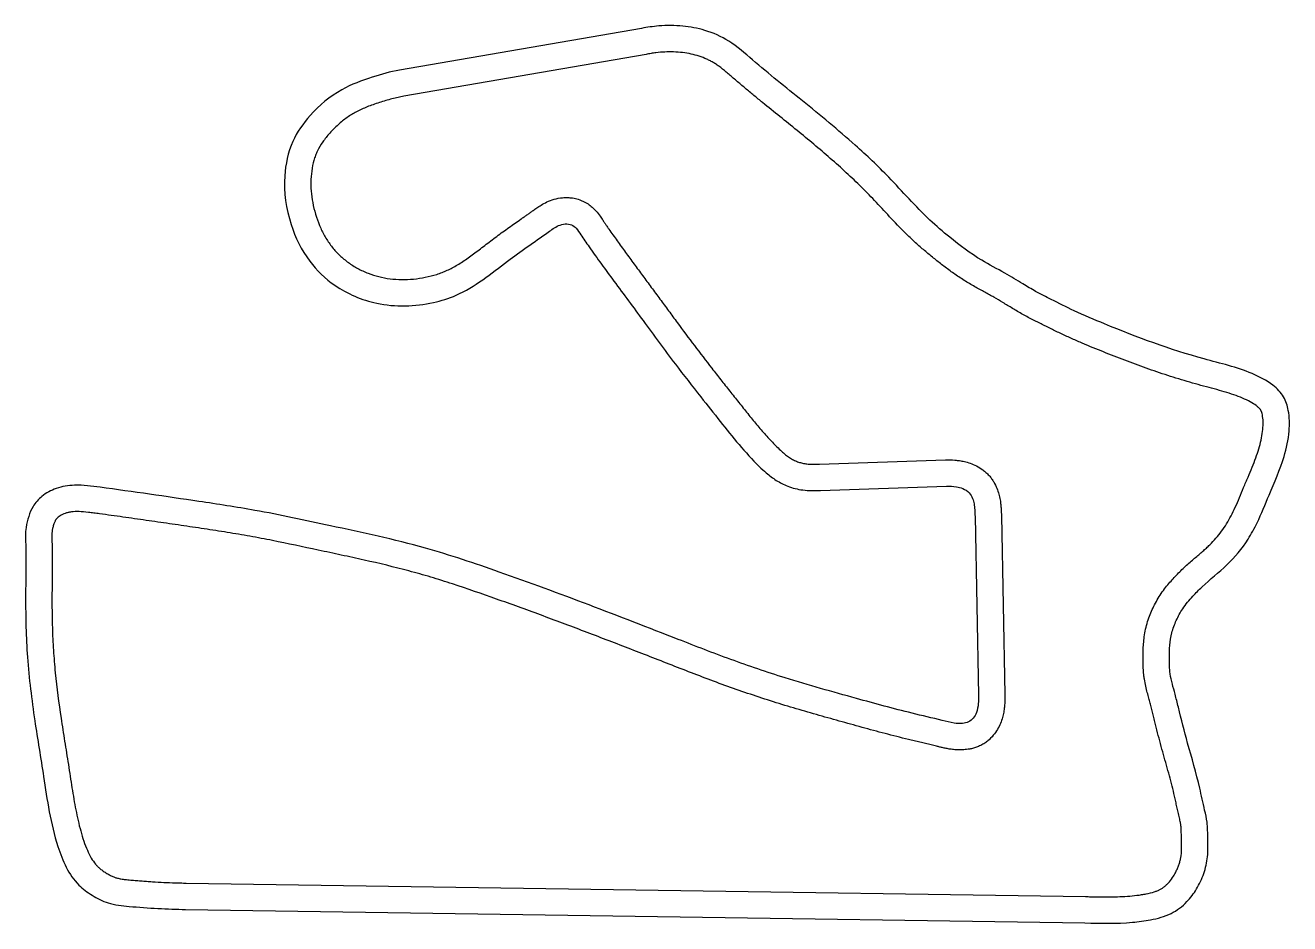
# Model space of a CAD drawing. Header units: centimetres. Extents: x 0 to 91.4, y -0.1 to 64.8.
import ezdxf

# ---------------------------------------------------------------- set-up
doc = ezdxf.new("R2010")
doc.units = ezdxf.units.CM
doc.header["$MEASUREMENT"] = 0
doc.layers.add('road_america v2_0', color=7, linetype='Continuous')

msp = doc.modelspace()

# ---------------------------------------------------------------- linework, layer by layer
at = {"layer": 'road_america v2_0'}
for p, q in [((44.592, 64.627), (27.089, 61.604)), ((44.916, 62.75), (27.414, 59.727)), ((57.451, 33.142), (66.565, 33.458)), ((57.517, 31.238), (66.631, 31.554)), ((68.698, 29.37), (68.943, 16.468)), ((70.603, 29.406), (70.848, 16.504)), ((11.664, 2.882), (76.671, 1.905)), ((11.635, 0.977), (76.642, 0))]:
    msp.add_line(p, q, dxfattribs=at)
for points, knots in [([(76.642, 0), (77.789, -0.017), (79.379, -0.066), (81.464, 0.212), (82.873, 0.582), (83.998, 1.433), (84.761, 2.46), (85.267, 3.563), (85.57, 4.808), (85.507, 6.054), (85.524, 7.188), (85.235, 8.392), (84.838, 10.315), (84.114, 12.77), (83.52, 15.035), (83.126, 16.705), (82.761, 17.874), (82.735, 19.368), (82.787, 20.696), (83.228, 21.87), (83.72, 22.777), (84.385, 23.56), (85.436, 24.635), (86.967, 25.797), (88.296, 27.395), (89.233, 29.144), (90.04, 31.166), (91.002, 33.314), (91.451, 35.403), (91.434, 36.882), (91.058, 38.075), (90.12, 39.025), (88.175, 40.02), (83.939, 41.004), (79.663, 42.59), (76.014, 44.129), (74.376, 44.959), (73.129, 45.581), (72.029, 46.245), (70.749, 47.027), (68.878, 47.975), (67.099, 49.323), (64.804, 51.277), (62.724, 53.693), (59.66, 56.583), (56.311, 59.336), (53.227, 61.786), (51.041, 63.74), (49.269, 64.525), (47.537, 64.837), (45.991, 64.852), (45.005, 64.698), (44.592, 64.627)], [0, 0, 0, 0, 0.033471, 0.046404, 0.061588, 0.075498, 0.086701, 0.098758, 0.110846, 0.123755, 0.135107, 0.14389, 0.159838, 0.192637, 0.218716, 0.228332, 0.242937, 0.254225, 0.271935, 0.281313, 0.290672, 0.302018, 0.311224, 0.334655, 0.358077, 0.371335, 0.392592, 0.421777, 0.44003, 0.454664, 0.464647, 0.475786, 0.492629, 0.527997, 0.602497, 0.625917, 0.643854, 0.656234, 0.666688, 0.681431, 0.700156, 0.727951, 0.746474, 0.788309, 0.820944, 0.869686, 0.915077, 0.936454, 0.954991, 0.970875, 0.987725, 1, 1, 1, 1]), ([(76.671, 1.905), (76.806, 1.903), (77.078, 1.898), (77.608, 1.889), (78.254, 1.882), (78.999, 1.89), (79.714, 1.923), (80.286, 1.979), (80.733, 2.044), (81.182, 2.124), (81.575, 2.219), (81.883, 2.329), (82.064, 2.414), (82.243, 2.52), (82.421, 2.652), (82.593, 2.805), (82.806, 3.033), (83.005, 3.307), (83.182, 3.619), (83.301, 3.865), (83.406, 4.125), (83.495, 4.394), (83.561, 4.65), (83.604, 4.891), (83.623, 5.113), (83.629, 5.415), (83.622, 5.719), (83.616, 5.996), (83.612, 6.293), (83.609, 6.606), (83.599, 6.857), (83.584, 7.014), (83.563, 7.157), (83.524, 7.356), (83.47, 7.593), (83.407, 7.866), (83.333, 8.202), (83.248, 8.594), (83.136, 9.102), (82.993, 9.705), (82.799, 10.448), (82.591, 11.202), (82.375, 11.97), (82.156, 12.757), (81.943, 13.546), (81.772, 14.207), (81.639, 14.737), (81.541, 15.138), (81.447, 15.528), (81.357, 15.894), (81.265, 16.235), (81.153, 16.638), (81.036, 17.093), (80.949, 17.522), (80.897, 17.897), (80.863, 18.253), (80.847, 18.588), (80.842, 18.902), (80.842, 19.124), (80.844, 19.34), (80.849, 19.644), (80.865, 20.04), (80.91, 20.547), (80.991, 21.079), (81.127, 21.643), (81.305, 22.166), (81.507, 22.647), (81.734, 23.109), (82, 23.574), (82.311, 24.03), (82.629, 24.432), (82.944, 24.792), (83.249, 25.12), (83.571, 25.448), (83.911, 25.772), (84.246, 26.071), (84.676, 26.44), (85.074, 26.774), (85.429, 27.089), (85.748, 27.39), (86.122, 27.787), (86.53, 28.295), (86.884, 28.821), (87.207, 29.398), (87.513, 30.032), (87.809, 30.718), (88.061, 31.327), (88.274, 31.837), (88.484, 32.331), (88.734, 32.925), (89.001, 33.607), (89.22, 34.258), (89.386, 34.892), (89.493, 35.51), (89.534, 36.103), (89.506, 36.519), (89.446, 36.813), (89.404, 36.941), (89.374, 37.009), (89.359, 37.037), (89.339, 37.068), (89.292, 37.129), (89.198, 37.228), (88.967, 37.421), (88.458, 37.746), (87.427, 38.171), (86.252, 38.511), (85.228, 38.782), (84.15, 39.076), (82.823, 39.479), (80.73, 40.183), (78.937, 40.865), (77.426, 41.476), (76.67, 41.787), (75.906, 42.114), (75.135, 42.46), (74.373, 42.828), (73.643, 43.194), (73.053, 43.488), (72.547, 43.748), (72.153, 43.959), (71.765, 44.182), (71.4, 44.399), (71.053, 44.61), (70.602, 44.883), (70.167, 45.143), (69.745, 45.38), (69.406, 45.565), (69.05, 45.757), (68.678, 45.962), (68.292, 46.182), (67.769, 46.502), (67.151, 46.918), (66.446, 47.438), (65.778, 47.966), (65.131, 48.499), (64.481, 49.062), (63.624, 49.862), (62.65, 50.877), (61.565, 52.06), (60.514, 53.145), (59.398, 54.204), (58.241, 55.237), (57.051, 56.252), (55.834, 57.256), (54.599, 58.253), (53.556, 59.092), (52.717, 59.777), (52.087, 60.299), (51.561, 60.744), (51.145, 61.104), (50.854, 61.355), (50.577, 61.587), (50.313, 61.795), (50.06, 61.979), (49.822, 62.133), (49.572, 62.274), (49.223, 62.445), (48.762, 62.624), (48.183, 62.779), (47.561, 62.88), (46.911, 62.931), (46.27, 62.928), (45.748, 62.879), (45.342, 62.82), (45.102, 62.782), (44.978, 62.761), (44.916, 62.75)], [0, 0, 0, 0, 0.003906, 0.007812, 0.015625, 0.023438, 0.03125, 0.039062, 0.042969, 0.046875, 0.054688, 0.058594, 0.0625, 0.066406, 0.070312, 0.074219, 0.078125, 0.085938, 0.089844, 0.09375, 0.097656, 0.101562, 0.105469, 0.109375, 0.113281, 0.117188, 0.121094, 0.123047, 0.125, 0.128906, 0.132812, 0.134766, 0.136719, 0.140625, 0.142578, 0.144531, 0.148438, 0.152344, 0.15625, 0.164062, 0.171875, 0.179688, 0.1875, 0.195312, 0.203125, 0.210938, 0.214844, 0.21875, 0.222656, 0.226562, 0.230469, 0.234375, 0.238281, 0.242188, 0.244141, 0.246094, 0.25, 0.251953, 0.253906, 0.255859, 0.257812, 0.261719, 0.265625, 0.269531, 0.273438, 0.277344, 0.28125, 0.285156, 0.289062, 0.292969, 0.296875, 0.300781, 0.304688, 0.308594, 0.3125, 0.316406, 0.320312, 0.328125, 0.332031, 0.335938, 0.34375, 0.351562, 0.359375, 0.367188, 0.375, 0.382812, 0.390625, 0.394531, 0.398438, 0.40625, 0.414062, 0.421875, 0.429688, 0.4375, 0.445312, 0.453125, 0.457031, 0.460938, 0.462891, 0.464844, 0.466797, 0.46875, 0.472656, 0.476562, 0.484375, 0.5, 0.515625, 0.523438, 0.53125, 0.546875, 0.5625, 0.59375, 0.601562, 0.609375, 0.617188, 0.625, 0.632812, 0.640625, 0.648438, 0.652344, 0.65625, 0.660156, 0.664062, 0.667969, 0.671875, 0.679688, 0.683594, 0.6875, 0.691406, 0.695312, 0.699219, 0.703125, 0.710938, 0.71875, 0.726562, 0.734375, 0.742188, 0.75, 0.765625, 0.78125, 0.796875, 0.8125, 0.828125, 0.84375, 0.859375, 0.875, 0.890625, 0.898438, 0.90625, 0.914062, 0.917969, 0.921875, 0.925781, 0.929688, 0.933594, 0.9375, 0.941406, 0.945312, 0.953125, 0.960938, 0.96875, 0.976562, 0.984375, 0.992188, 0.996094, 0.998047, 1, 1, 1, 1]), ([(27.089, 61.604), (26.433, 61.491), (25.003, 61.097), (22.691, 60.234), (20.705, 58.578), (19.193, 56.429), (18.605, 53.639), (19.041, 50.594), (20.381, 47.838), (22.536, 45.776), (25.662, 44.454), (28.8, 44.536), (32.093, 45.571), (34.18, 47.286), (36.346, 48.87), (37.583, 49.704), (38.46, 50.358), (39.063, 50.529), (39.539, 50.475), (39.923, 50.154), (40.289, 49.582), (41.179, 48.295), (42.689, 46.234), (44.782, 43.416), (46.837, 40.599), (48.721, 38.19), (50.702, 35.699), (52.217, 33.802), (53.653, 32.459), (54.326, 31.948), (55.207, 31.494), (56.292, 31.225), (57.098, 31.224), (57.517, 31.238)], [0, 0, 0, 0, 0.030043, 0.065542, 0.109406, 0.143052, 0.180973, 0.233397, 0.277599, 0.315141, 0.364049, 0.425032, 0.450597, 0.516973, 0.542943, 0.57049, 0.583746, 0.591154, 0.598012, 0.604105, 0.612719, 0.628271, 0.67393, 0.726635, 0.784824, 0.829462, 0.862973, 0.926904, 0.93727, 0.950616, 0.96446, 0.981189, 1, 1, 1, 1]), ([(27.414, 59.727), (27.344, 59.715), (27.205, 59.689), (26.92, 59.629), (26.555, 59.54), (26.105, 59.413), (25.481, 59.219), (24.743, 58.961), (24.1, 58.671), (23.643, 58.411), (23.191, 58.114), (22.759, 57.768), (22.351, 57.379), (21.959, 56.962), (21.525, 56.417), (21.207, 55.876), (21.021, 55.443), (20.865, 54.972), (20.732, 54.329), (20.654, 53.226), (20.803, 51.827), (21.258, 50.436), (21.771, 49.455), (22.225, 48.802), (22.767, 48.213), (23.387, 47.698), (24.071, 47.268), (24.815, 46.924), (25.602, 46.673), (26.684, 46.471), (27.825, 46.459), (28.966, 46.631), (29.66, 46.809), (30.178, 46.99), (30.664, 47.196), (31.28, 47.527), (32.045, 48.032), (32.841, 48.623), (33.54, 49.163), (34.125, 49.602), (34.564, 49.925), (35.006, 50.243), (35.453, 50.557), (35.816, 50.808), (36.1, 51.005), (36.309, 51.151), (36.481, 51.272), (36.617, 51.368), (36.716, 51.44), (36.821, 51.516), (36.987, 51.635), (37.238, 51.807), (37.626, 52.033), (38.116, 52.245), (38.61, 52.369), (39.054, 52.411), (39.415, 52.404), (39.807, 52.346), (40.161, 52.239), (40.45, 52.106), (40.703, 51.961), (40.963, 51.769), (41.203, 51.544), (41.452, 51.266), (41.627, 51.022), (41.751, 50.835), (41.818, 50.732), (41.885, 50.632), (41.976, 50.497), (42.091, 50.327), (42.282, 50.052), (42.528, 49.701), (42.826, 49.283), (43.128, 48.864), (43.433, 48.445), (43.74, 48.025), (44.152, 47.464), (44.671, 46.762), (45.296, 45.917), (45.922, 45.071), (46.549, 44.22), (47.377, 43.093), (48.407, 41.702), (49.457, 40.341), (50.317, 39.248), (50.966, 38.428), (51.619, 37.608), (52.271, 36.787), (52.912, 36), (53.557, 35.251), (54.099, 34.671), (54.549, 34.227), (54.964, 33.85), (55.346, 33.572), (55.725, 33.376), (56.002, 33.27), (56.308, 33.193), (56.622, 33.149), (56.94, 33.134), (57.222, 33.135), (57.375, 33.14), (57.451, 33.142)], [0, 0, 0, 0, 0.003906, 0.007812, 0.015625, 0.023438, 0.03125, 0.046875, 0.0625, 0.070312, 0.078125, 0.09375, 0.101562, 0.109375, 0.125, 0.140625, 0.148438, 0.15625, 0.171875, 0.1875, 0.21875, 0.25, 0.265625, 0.28125, 0.296875, 0.3125, 0.328125, 0.34375, 0.359375, 0.375, 0.40625, 0.421875, 0.4375, 0.445312, 0.453125, 0.46875, 0.484375, 0.5, 0.515625, 0.523438, 0.53125, 0.539062, 0.546875, 0.554688, 0.558594, 0.5625, 0.566406, 0.568359, 0.570312, 0.572266, 0.574219, 0.578125, 0.582031, 0.585938, 0.589844, 0.591797, 0.59375, 0.595703, 0.597656, 0.598633, 0.599609, 0.601562, 0.603516, 0.605469, 0.609375, 0.611328, 0.613281, 0.615234, 0.617188, 0.621094, 0.625, 0.632812, 0.640625, 0.648438, 0.65625, 0.664062, 0.671875, 0.6875, 0.703125, 0.71875, 0.734375, 0.75, 0.78125, 0.8125, 0.828125, 0.84375, 0.859375, 0.875, 0.890625, 0.90625, 0.921875, 0.929688, 0.9375, 0.953125, 0.960938, 0.96875, 0.976562, 0.984375, 0.992188, 0.996094, 1, 1, 1, 1]), ([(66.565, 33.458), (66.791, 33.466), (67.131, 33.456), (67.526, 33.408), (67.749, 33.371), (67.995, 33.321), (68.342, 33.227), (68.805, 33.034), (69.189, 32.798), (69.491, 32.551), (69.713, 32.327), (69.902, 32.09), (70.106, 31.778), (70.289, 31.4), (70.432, 30.974), (70.519, 30.568), (70.563, 30.211), (70.59, 29.829), (70.599, 29.58), (70.603, 29.406)], [0, 0, 0, 0, 0.125, 0.1875, 0.21875, 0.25, 0.3125, 0.375, 0.4375, 0.46875, 0.5, 0.53125, 0.5625, 0.625, 0.6875, 0.75, 0.8125, 0.875, 1, 1, 1, 1]), ([(68.943, 16.468), (68.951, 16.064), (68.957, 15.295), (68.401, 14.508), (67.738, 14.391), (67.093, 14.428), (65.89, 14.748), (63.522, 15.284), (59.735, 16.324), (55.342, 17.549), (51.053, 18.997), (44.214, 21.673), (36.911, 24.494), (28.537, 27.329), (22.578, 28.583), (17.135, 29.771), (11.565, 30.613), (7.236, 31.235), (3.778, 31.701), (2.314, 31.471), (1.267, 30.908), (0.595, 30.167), (0.273, 29.366), (0.035, 28.452), (0.119, 26.489), (0.036, 23.372), (0.133, 19.102), (0.678, 14.785), (1.447, 10.22), (2.006, 6.149), (3.351, 3.095), (4.878, 1.959), (6.093, 1.344), (8.395, 1.105), (10.355, 0.996), (11.635, 0.977)], [0, 0, 0, 0, 0.011763, 0.019918, 0.024198, 0.029629, 0.037701, 0.058325, 0.096582, 0.145772, 0.183915, 0.221175, 0.347993, 0.399585, 0.464339, 0.515472, 0.553027, 0.619331, 0.636229, 0.648678, 0.659434, 0.668374, 0.675569, 0.68302, 0.694193, 0.729239, 0.769183, 0.811543, 0.848998, 0.896476, 0.925478, 0.936587, 0.948325, 0.962446, 1, 1, 1, 1]), ([(66.631, 31.554), (66.87, 31.562), (67.276, 31.535), (67.843, 31.399), (68.282, 31.124), (68.526, 30.701), (68.643, 30.274), (68.684, 29.834), (68.695, 29.527), (68.698, 29.37)], [0, 0, 0, 0, 0.20541, 0.337213, 0.493452, 0.626956, 0.740232, 0.866241, 1, 1, 1, 1]), ([(70.848, 16.504), (70.849, 16.467), (70.85, 16.396), (70.852, 16.232), (70.85, 16.003), (70.835, 15.688), (70.795, 15.335), (70.719, 14.946), (70.589, 14.527), (70.395, 14.096), (70.122, 13.663), (69.802, 13.306), (69.474, 13.041), (69.19, 12.861), (68.867, 12.712), (68.575, 12.619), (68.312, 12.561), (68.079, 12.528), (67.879, 12.511), (67.624, 12.5), (67.318, 12.508), (66.978, 12.542), (66.667, 12.592), (66.388, 12.65), (66.138, 12.71), (65.919, 12.767), (65.66, 12.832), (65.325, 12.915), (64.92, 13.012), (64.508, 13.11), (63.953, 13.241), (63.244, 13.413), (62.403, 13.629), (61.566, 13.85), (60.735, 14.075), (59.909, 14.302), (59.088, 14.53), (57.988, 14.835), (56.61, 15.226), (54.951, 15.716), (53.291, 16.239), (51.644, 16.793), (50.004, 17.382), (48.388, 17.995), (46.794, 18.617), (45.212, 19.234), (43.101, 20.053), (40.462, 21.067), (37.293, 22.256), (34.111, 23.408), (31.462, 24.329), (29.355, 24.992), (27.253, 25.587), (25.093, 26.098), (22.895, 26.576), (20.668, 27.052), (18.465, 27.527), (16.289, 27.942), (14.647, 28.217), (12.982, 28.471), (11.302, 28.72), (9.624, 28.965), (8.225, 29.165), (7.106, 29.323), (6.264, 29.44), (5.564, 29.536), (4.999, 29.614), (4.479, 29.682), (3.912, 29.73), (3.455, 29.71), (3.129, 29.652), (2.846, 29.572), (2.609, 29.457), (2.422, 29.318), (2.33, 29.226), (2.275, 29.158), (2.244, 29.113), (2.219, 29.07), (2.183, 28.993), (2.142, 28.891), (2.094, 28.755), (2.052, 28.618), (2.021, 28.497), (1.998, 28.387), (1.985, 28.298), (1.975, 28.189), (1.967, 28.01), (1.969, 27.784), (1.977, 27.512), (1.985, 27.209), (1.991, 26.838), (1.996, 26.248), (1.994, 25.521), (1.985, 24.664), (1.976, 23.822), (1.973, 22.717), (1.994, 21.339), (2.068, 19.702), (2.249, 17.539), (2.541, 15.348), (2.89, 13.129), (3.117, 11.728), (3.294, 10.592), (3.463, 9.481), (3.64, 8.415), (3.857, 7.391), (4.046, 6.646), (4.272, 5.911), (4.527, 5.238), (4.812, 4.67), (5.042, 4.34), (5.2, 4.16), (5.304, 4.052), (5.456, 3.916), (5.644, 3.776), (5.811, 3.664), (5.992, 3.551), (6.207, 3.431), (6.404, 3.341), (6.549, 3.287), (6.681, 3.245), (6.884, 3.197), (7.189, 3.15), (7.555, 3.112), (7.979, 3.074), (8.397, 3.04), (8.817, 3.009), (9.377, 2.971), (10.072, 2.932), (10.75, 2.904), (11.279, 2.889), (11.535, 2.884), (11.664, 2.882)], [0, 0, 0, 0, 0.000977, 0.001953, 0.003906, 0.005859, 0.007812, 0.009766, 0.011719, 0.013672, 0.015625, 0.017578, 0.018555, 0.019531, 0.020508, 0.021484, 0.022461, 0.023438, 0.024414, 0.025391, 0.027344, 0.029297, 0.03125, 0.033203, 0.035156, 0.037109, 0.039062, 0.042969, 0.046875, 0.050781, 0.054688, 0.0625, 0.070312, 0.078125, 0.085938, 0.09375, 0.101562, 0.109375, 0.125, 0.140625, 0.15625, 0.171875, 0.1875, 0.203125, 0.21875, 0.234375, 0.25, 0.28125, 0.3125, 0.34375, 0.375, 0.390625, 0.40625, 0.4375, 0.453125, 0.46875, 0.5, 0.515625, 0.53125, 0.546875, 0.5625, 0.578125, 0.59375, 0.601562, 0.609375, 0.617188, 0.621094, 0.625, 0.632812, 0.640625, 0.644531, 0.648438, 0.65625, 0.660156, 0.664062, 0.666016, 0.667969, 0.669922, 0.671875, 0.673828, 0.675781, 0.677734, 0.679688, 0.681641, 0.683594, 0.685547, 0.6875, 0.691406, 0.693359, 0.695312, 0.699219, 0.703125, 0.710938, 0.71875, 0.726562, 0.734375, 0.75, 0.765625, 0.78125, 0.8125, 0.828125, 0.84375, 0.851562, 0.859375, 0.875, 0.882812, 0.890625, 0.898438, 0.90625, 0.914062, 0.921875, 0.923828, 0.925781, 0.929688, 0.933594, 0.935547, 0.9375, 0.941406, 0.945312, 0.947266, 0.949219, 0.953125, 0.957031, 0.960938, 0.964844, 0.96875, 0.972656, 0.976562, 0.984375, 0.992188, 0.996094, 1, 1, 1, 1])]:
    msp.add_open_spline(points, degree=3, knots=knots, dxfattribs=at)

doc.saveas('drawing.dxf')
